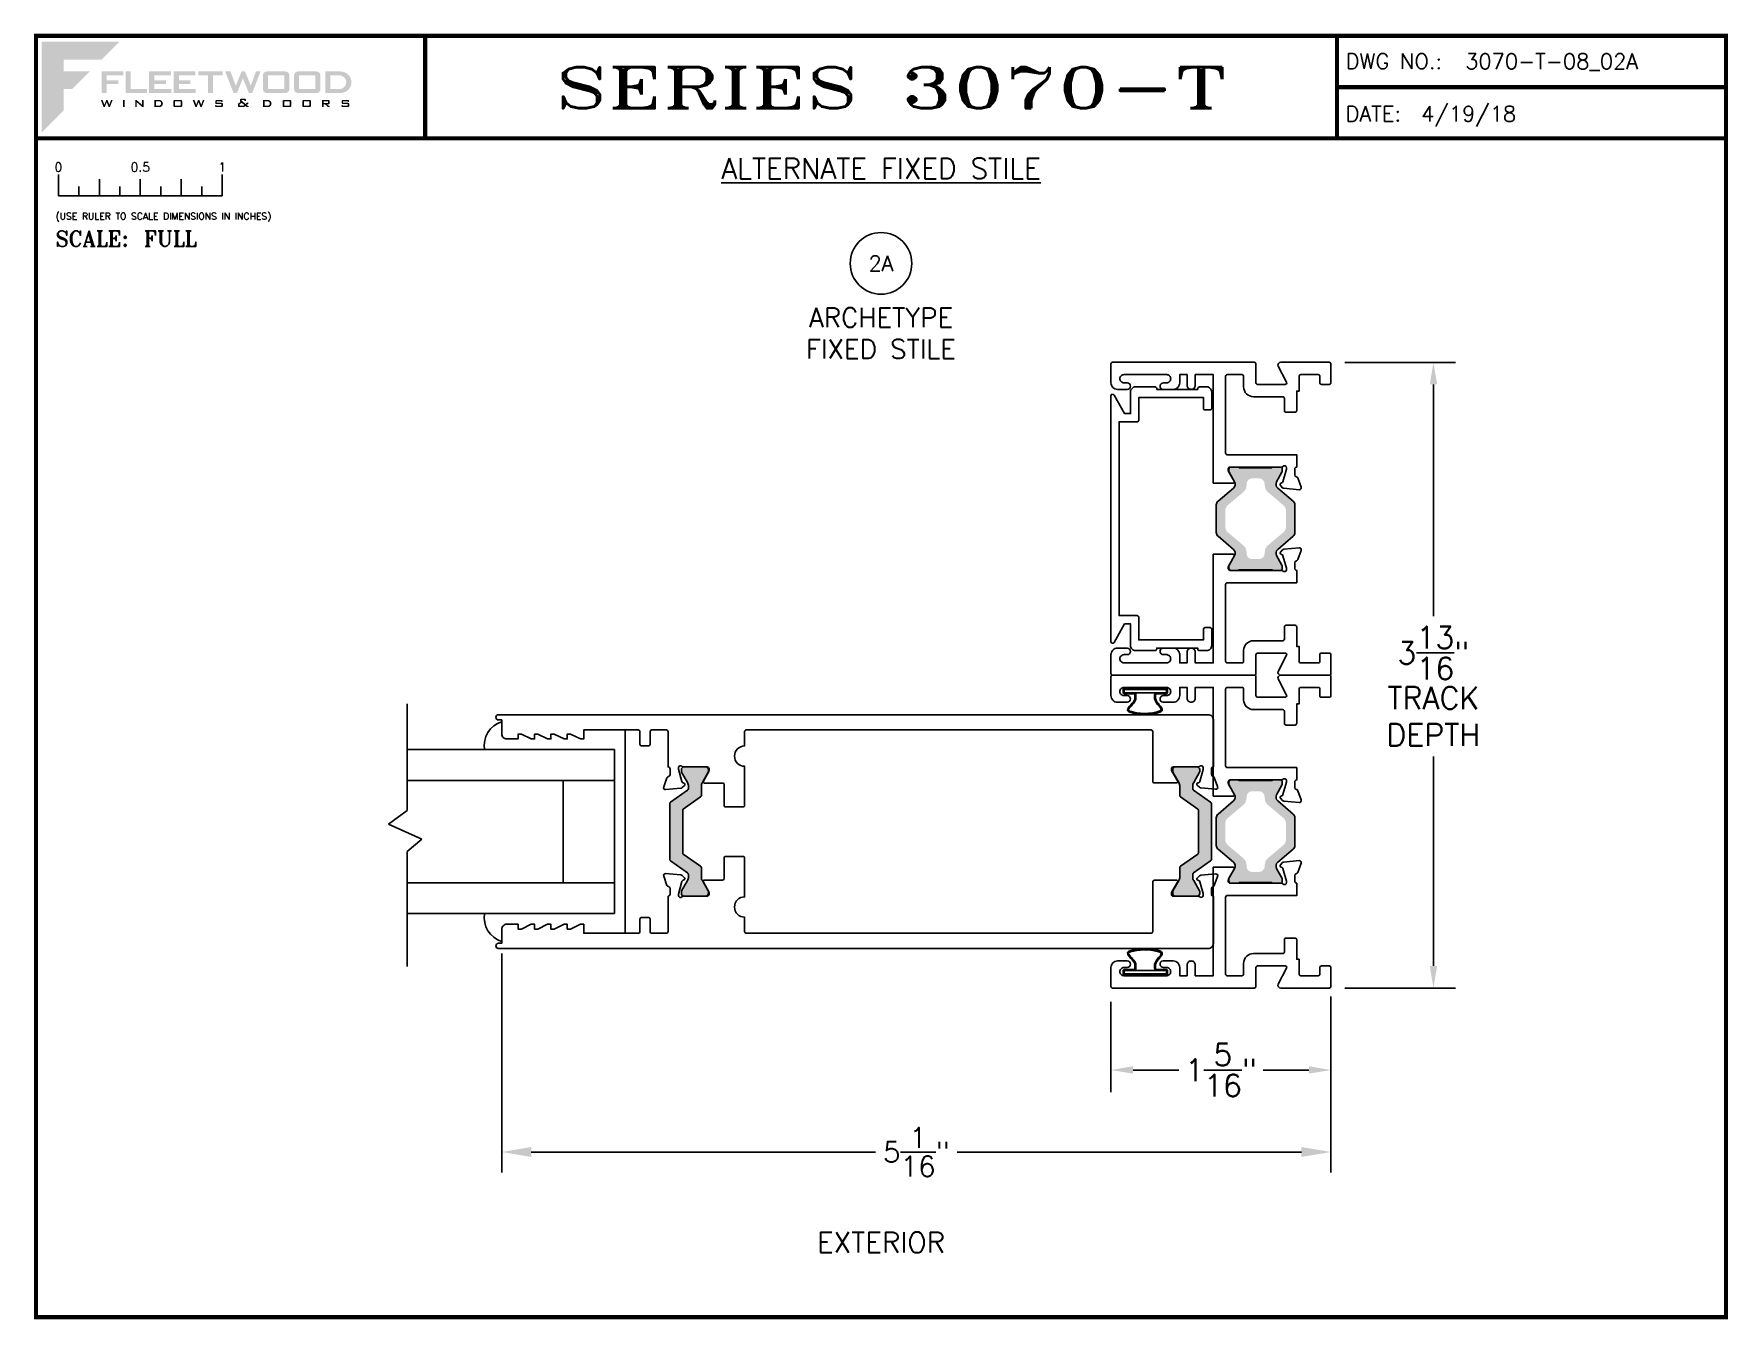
# Paper-space layout 'DETAIL 2A' of a CAD drawing. Extents: x 0.1 to 10.5, y 0.1 to 7.9.
# The model-space entities are those that its viewports show. They can reach past a viewport. Long polylines and large blocks are cut down to what shows.
import ezdxf
from ezdxf.enums import TextEntityAlignment as Align

# ---------------------------------------------------------------- set-up
doc = ezdxf.new("R2010")
doc.units = 0
doc.header["$LTSCALE"] = 0.25
doc.header["$MEASUREMENT"] = 0
doc.layers.get('0').update_dxf_attribs({"linetype": 'CONTINUOUS'})
doc.layers.get('DEFPOINTS').update_dxf_attribs({"color": 1, "linetype": 'CONTINUOUS'})
for name, color, linetype in [('DIM', 7, 'CONTINUOUS'), ('FRAME', 1, 'CONTINUOUS'), ('GLASS-VINYL', 7, 'CONTINUOUS'), ('I-STRUT', 7, 'CONTINUOUS'), ('MISC', 7, 'CONTINUOUS'), ('SEAL', 7, 'CONTINUOUS'), ('TITLE-BLOCK', 7, 'CONTINUOUS'), ('TRACK', 7, 'CONTINUOUS'), ('VENT', 5, 'CONTINUOUS')]:
    doc.layers.add(name, color=color, linetype=linetype)
doc.layers.add('VP', color=40, linetype='CONTINUOUS', plot=False)
doc.layers.get('VP').off()
doc.styles.add('ROMANS', font='romans')
doc.styles.add('ROMANT', font='romant')
doc.styles.add('SIMPLEX-094', font='simplex.shx', dxfattribs={"height": 0.094})
doc.styles.get("Standard").update_dxf_attribs({"font": 'simplex.shx'})
doc.dimstyles.new('FULL SCALE', dxfattribs={"dimscale": 0.75, "dimtxt": 0.18, "dimasz": 0.18, "dimexe": 0.18, "dimexo": 0.125, "dimgap": 0.09, "dimtad": 0, "dimtih": 1, "dimtoh": 1, "dimdec": 4, "dimzin": 0, "dimdsep": 46, "dimlunit": 4, "dimtxsty": 'Standard', "dimcen": 0.09, "dimadec": 0, "dimazin": 0, "dimtfac": 1, "dimtdec": 4, "dimtofl": 0, "dimtmove": 0, "dimatfit": 3, "dimfxl": 0, "dimtolj": 1, "dimtzin": 0, "dimarcsym": 0})
doc.dimstyles.get("Standard").update_dxf_attribs({"dimtxt": 0.18, "dimasz": 0.18, "dimexe": 0.18, "dimexo": 0.0625, "dimgap": 0.09, "dimtad": 0, "dimtih": 1, "dimtoh": 1, "dimdec": 4, "dimzin": 0, "dimdsep": 46, "dimtxsty": 'Standard', "dimcen": 0.09, "dimadec": 0, "dimazin": 0, "dimtfac": 1, "dimtdec": 4, "dimtofl": 0, "dimtmove": 0, "dimatfit": 3, "dimfxl": 0, "dimtolj": 1, "dimtzin": 0, "dimarcsym": 0})

# ---------------------------------------------------------------- blocks, each defined once
blk = doc.blocks.new('*D167')
at = {"color": 0, "lineweight": -2}
for p, q in [((2.999, 2.311), (2.999, 0.975)), ((8.059, 2.048), (8.059, 0.975)), ((3.179, 1.1), (5.28, 1.1)), ((7.879, 1.1), (5.779, 1.1))]:
    blk.add_line(p, q, dxfattribs=at)
at = {"color": 0}
for points in [[(3.179, 1.13), (3.179, 1.07), (2.999, 1.1)], [(7.879, 1.13), (7.879, 1.07), (8.059, 1.1)]]:
    blk.add_solid(points, dxfattribs=at)
at = {"layer": 'DEFPOINTS', "color": 0}
for p in [(2.999, 2.373), (8.059, 2.11), (2.999, 1.1)]:
    blk.add_point(p, dxfattribs=at)
at = {"color": 0, "insert": (5.529, 1.1), "char_height": 0.125, "attachment_point": 5}
blk.add_mtext('\\A1;5{\\H1.000000x;\\S1/16;}"', dxfattribs=at)
blk = doc.blocks.new('Fleetwood_Logo_6-10-15')
h = blk.add_hatch(color=154)
h.dxf.hatch_style = 1
h.paths.add_polyline_path([(0.2526, -0.0017), (0.0019, -0.0017), (0.0019, -0.2942), (0.0725, -0.2236), (0.0725, -0.1535), (0.1007, -0.1535), (0.1567, -0.0976), (0.0725, -0.0976), (0.0725, -0.0596), (0.1946, -0.0596)])
h = blk.add_hatch(color=251)
h.dxf.hatch_style = 1
h.paths.add_polyline_path([(0.2487, -0.1256), (0.2112, -0.1256), (0.2112, -0.1102), (0.2647, -0.1102), (0.2647, -0.0976), (0.1946, -0.0976), (0.1946, -0.1667), (0.2112, -0.1667), (0.2112, -0.1377), (0.2487, -0.1377)])
h = blk.add_hatch(color=251)
h.dxf.hatch_style = 1
h.paths.add_polyline_path([(0.2886, -0.0976), (0.272, -0.0976), (0.272, -0.1667), (0.3401, -0.1667), (0.3401, -0.1535), (0.2886, -0.1535)])
h = blk.add_hatch(color=251)
h.dxf.hatch_style = 1
h.paths.add_polyline_path([(0.4175, -0.0976), (0.3474, -0.0976), (0.3474, -0.1667), (0.4185, -0.1667), (0.4185, -0.1534), (0.364, -0.1534), (0.364, -0.1377), (0.4015, -0.1377), (0.4015, -0.1256), (0.364, -0.1256), (0.364, -0.1102), (0.4175, -0.1102)])
h = blk.add_hatch(color=251)
h.dxf.hatch_style = 1
h.paths.add_polyline_path([(0.4965, -0.0976), (0.4264, -0.0976), (0.4264, -0.1667), (0.4975, -0.1667), (0.4975, -0.1534), (0.443, -0.1534), (0.443, -0.1377), (0.4804, -0.1377), (0.4804, -0.1256), (0.443, -0.1256), (0.443, -0.1102), (0.4965, -0.1102)])
h = blk.add_hatch(color=251)
h.dxf.hatch_style = 1
h.paths.add_polyline_path([(0.5842, -0.0976), (0.5054, -0.0976), (0.5054, -0.1102), (0.5365, -0.1102), (0.5365, -0.1667), (0.5531, -0.1667), (0.5531, -0.1102), (0.5842, -0.1102)])
h = blk.add_hatch(color=251)
h.dxf.hatch_style = 1
h.paths.add_polyline_path([(0.6089, -0.0976), (0.5921, -0.0976), (0.6188, -0.1667), (0.63, -0.1667), (0.6489, -0.1192), (0.6679, -0.1667), (0.6789, -0.1667), (0.7056, -0.0976), (0.6908, -0.0976), (0.6742, -0.1433), (0.6558, -0.0976), (0.6446, -0.0976), (0.6261, -0.1433)])
h = blk.add_hatch(color=251)
h.dxf.hatch_style = 1
h.paths.add_polyline_path([(0.7853, -0.0976), (0.726, -0.0976, 0.414214), (0.7133, -0.1102), (0.7133, -0.154, 0.414214), (0.726, -0.1667), (0.7853, -0.1667, 0.414214), (0.798, -0.154), (0.798, -0.1102, 0.414214)])
h.paths.add_polyline_path([(0.7819, -0.1102), (0.7819, -0.154), (0.7294, -0.154), (0.7294, -0.1102)], flags=16)
h = blk.add_hatch(color=251)
h.dxf.hatch_style = 1
h.paths.add_polyline_path([(0.8856, -0.0976), (0.8262, -0.0976, 0.414214), (0.8136, -0.1102), (0.8136, -0.154, 0.414214), (0.8262, -0.1667), (0.8856, -0.1667, 0.414214), (0.8982, -0.154), (0.8982, -0.1102, 0.414214)])
h.paths.add_polyline_path([(0.8822, -0.1102), (0.8822, -0.154), (0.8296, -0.154), (0.8296, -0.1102)], flags=16)
h = blk.add_hatch(color=251)
h.dxf.hatch_style = 1
h.paths.add_polyline_path([(0.9632, -0.0976), (0.914, -0.0976), (0.914, -0.1667), (0.9632, -0.1667, 1)])
h.paths.add_polyline_path([(0.9301, -0.1102), (0.9593, -0.1102, -1), (0.9593, -0.154), (0.9301, -0.154)], flags=16)
h = blk.add_hatch(color=7)
h.dxf.hatch_style = 1
h.paths.add_polyline_path([(0.2301, -0.1891), (0.2251, -0.1891), (0.2196, -0.2043), (0.2134, -0.1891), (0.2097, -0.1891), (0.2035, -0.2043), (0.1978, -0.1891), (0.1922, -0.1891), (0.2011, -0.2121), (0.2048, -0.2121), (0.2112, -0.1963), (0.2175, -0.2121), (0.2212, -0.2121)])
h = blk.add_hatch(color=7)
h.dxf.hatch_style = 1
h.paths.add_polyline_path([(0.2691, -0.1891), (0.2637, -0.1891), (0.2637, -0.2118), (0.2637, -0.2121), (0.2691, -0.2121)])
h = blk.add_hatch(color=7)
h.dxf.hatch_style = 1
h.paths.add_polyline_path([(0.3077, -0.1964), (0.3259, -0.2121), (0.3298, -0.2121), (0.3298, -0.1891), (0.325, -0.1891), (0.325, -0.2047), (0.3067, -0.1891), (0.3029, -0.1891), (0.3029, -0.2121), (0.3077, -0.2121)])
h = blk.add_hatch(color=7)
h.dxf.hatch_style = 1
h.paths.add_polyline_path([(0.3801, -0.1891), (0.3637, -0.1891), (0.3637, -0.2121), (0.3801, -0.2121, 1)])
h.paths.add_polyline_path([(0.3691, -0.2079), (0.3691, -0.1933), (0.3788, -0.1933, -1), (0.3788, -0.2079)], flags=16)
h = blk.add_hatch(color=7)
h.dxf.hatch_style = 1
h.paths.add_polyline_path([(0.4537, -0.2079), (0.4537, -0.1933, 0.414214), (0.4495, -0.1891), (0.4297, -0.1891, 0.414214), (0.4255, -0.1933), (0.4255, -0.2079, 0.414214), (0.4297, -0.2121), (0.4495, -0.2121, 0.414214)])
h.paths.add_polyline_path([(0.4308, -0.2079), (0.4308, -0.1933), (0.4484, -0.1933), (0.4484, -0.2079)], flags=16)
h = blk.add_hatch(color=7)
h.dxf.hatch_style = 1
h.paths.add_polyline_path([(0.5253, -0.1891), (0.5203, -0.1891), (0.5148, -0.2043), (0.5087, -0.1891), (0.5049, -0.1891), (0.4988, -0.2043), (0.493, -0.1891), (0.4874, -0.1891), (0.4963, -0.2121), (0.5001, -0.2121), (0.5064, -0.1963), (0.5127, -0.2121), (0.5164, -0.2121)])
h = blk.add_hatch(color=7)
h.dxf.hatch_style = 1
h.paths.add_polyline_path([(0.5801, -0.1891), (0.5643, -0.1891, 0.414214), (0.56, -0.1933), (0.56, -0.1981, 0.414214), (0.5643, -0.2024), (0.58, -0.2024), (0.58, -0.2078), (0.5637, -0.2078), (0.5637, -0.2052), (0.5591, -0.2062), (0.5591, -0.2078, 0.414214), (0.5634, -0.2121), (0.5805, -0.2121, 0.414214), (0.5848, -0.2078), (0.5848, -0.2024, 0.414214), (0.5805, -0.1982), (0.5648, -0.1982), (0.5648, -0.193), (0.5798, -0.193), (0.5798, -0.1958), (0.5843, -0.1948), (0.5843, -0.1933, 0.414214)])
h = blk.add_hatch(color=7)
h.dxf.hatch_style = 1
h.paths.add_polyline_path([(0.645, -0.1913, -0.222262), (0.6447, -0.1906), (0.6447, -0.1892), (0.6535, -0.1892), (0.6535, -0.193), (0.6587, -0.1918), (0.6587, -0.189, 0.414214), (0.6544, -0.1847), (0.6437, -0.1847, 0.414214), (0.6394, -0.189), (0.6394, -0.1922, 0.222262), (0.6407, -0.1948), (0.6415, -0.1955), (0.6345, -0.1998, 0.260684), (0.6329, -0.2027), (0.6329, -0.2078, 0.414214), (0.6372, -0.2121), (0.6514, -0.2121, 0.17577), (0.6536, -0.2113), (0.657, -0.2085), (0.6614, -0.2121), (0.6699, -0.2121), (0.6613, -0.2049), (0.6676, -0.1997), (0.6637, -0.1964), (0.6574, -0.2017)])
h.paths.add_polyline_path([(0.6532, -0.2052), (0.6509, -0.2072, -0.17577), (0.6502, -0.2074), (0.6382, -0.2074), (0.6382, -0.2033, -0.260684), (0.6387, -0.2025), (0.6451, -0.1985)], flags=16)
h = blk.add_hatch(color=7)
h.dxf.hatch_style = 1
h.paths.add_polyline_path([(0.7294, -0.1891), (0.713, -0.1891), (0.713, -0.2121), (0.7294, -0.2121, 1)])
h.paths.add_polyline_path([(0.7184, -0.2079), (0.7184, -0.1933), (0.7281, -0.1933, -1), (0.7281, -0.2079)], flags=16)
h = blk.add_hatch(color=7)
h.dxf.hatch_style = 1
h.paths.add_polyline_path([(0.8045, -0.2079), (0.8045, -0.1933, 0.414214), (0.8003, -0.1891), (0.7805, -0.1891, 0.414214), (0.7763, -0.1933), (0.7763, -0.2079, 0.414214), (0.7805, -0.2121), (0.8003, -0.2121, 0.414214)])
h.paths.add_polyline_path([(0.7816, -0.2079), (0.7816, -0.1933), (0.7992, -0.1933), (0.7992, -0.2079)], flags=16)
h = blk.add_hatch(color=7)
h.dxf.hatch_style = 1
h.paths.add_polyline_path([(0.8678, -0.2079), (0.8678, -0.1933, 0.414214), (0.8636, -0.1891), (0.8438, -0.1891, 0.414214), (0.8396, -0.1933), (0.8396, -0.2079, 0.414214), (0.8438, -0.2121), (0.8636, -0.2121, 0.414214)])
h.paths.add_polyline_path([(0.8449, -0.2079), (0.8449, -0.1933), (0.8624, -0.1933), (0.8624, -0.2079)], flags=16)
h = blk.add_hatch(color=7)
h.dxf.hatch_style = 1
h.paths.add_polyline_path([(0.9277, -0.1993), (0.9277, -0.1933, 0.414214), (0.9235, -0.1891), (0.9028, -0.1891), (0.9028, -0.2121), (0.9082, -0.2121), (0.9082, -0.2035), (0.9131, -0.2035), (0.9224, -0.2121), (0.9303, -0.2121), (0.9197, -0.2035), (0.9235, -0.2035, 0.414214)])
h.paths.add_polyline_path([(0.9082, -0.1993), (0.9082, -0.1933), (0.9214, -0.1933, -0.414214), (0.9224, -0.1943), (0.9224, -0.1983, -0.414214), (0.9214, -0.1993)], flags=16)
h = blk.add_hatch(color=7)
h.dxf.hatch_style = 1
h.paths.add_polyline_path([(0.9867, -0.1982), (0.971, -0.1982), (0.971, -0.193), (0.9859, -0.193), (0.9859, -0.1958), (0.9905, -0.1948), (0.9905, -0.1933, 0.414214), (0.9863, -0.1891), (0.9705, -0.1891, 0.414214), (0.9662, -0.1933), (0.9662, -0.1981, 0.414214), (0.9705, -0.2024), (0.9862, -0.2024), (0.9862, -0.2078), (0.9699, -0.2078), (0.9699, -0.2052), (0.9653, -0.2062), (0.9653, -0.2078, 0.414214), (0.9696, -0.2121), (0.9867, -0.2121, 0.414214), (0.991, -0.2078), (0.991, -0.2024, 0.414214)])
blk = doc.blocks.new('A-SIZE_L')
for p, q in [((8.095, 7.907), (8.095, 7.282)), ((8.095, 7.594), (10.47, 7.594)), ((0.157, 7.282), (10.47, 7.282))]:
    blk.add_line(p, q)
at = {"const_width": 0.025}
for points in [[(0.157, 7.907), (10.47, 7.907), (10.47, 0.093), (0.157, 0.093), (0.157, 7.907)], [(2.532, 7.907), (2.532, 7.282)], [(8.095, 7.907), (8.095, 7.282)], [(8.095, 7.594), (10.47, 7.594)], [(0.157, 7.282), (10.47, 7.282)]]:
    blk.add_lwpolyline(points, dxfattribs=at)
at = {"xscale": 1.898091133004928, "yscale": 1.898091133004928, "zscale": 1.898091133004928}
blk.add_blockref('Fleetwood_Logo_6-10-15', (0.188, 7.875), dxfattribs=at)
for s, style, p in [('DWG NO.:', 'SIMPLEX-094', (8.149, 7.705)), ('DATE:', 'SIMPLEX-094', (8.148, 7.385)), ('SCALE:', 'ROMANT', (0.276, 6.623))]:
    blk.add_text(s, height=0.094, dxfattribs=dict(style=style)).set_placement(p)
for tag, p, style in [('DWG_NO', (8.878, 7.705), 'SIMPLEX-094'), ('DATE', (8.609, 7.385), 'SIMPLEX-094'), ('SCALE', (0.814, 6.623), 'ROMANT')]:
    blk.add_attdef(tag, p, '', height=0.094, dxfattribs=dict(style=style))
for tag, height, style, width, p, p2 in [('DWG_NO', 0.094, 'SIMPLEX-094', 2.60233, (8.876, 7.704), (10.367, 7.704)), ('PRODUCT', 0.25, 'ROMANT', 2.260212, (3.282, 7.465), (7.345, 7.465))]:
    blk.add_attdef(tag, text='', height=height, dxfattribs=dict(style=style, width=width)).set_placement(p, p2, align=Align.FIT)
blk = doc.blocks.new('sectball')
blk.add_circle((0, 0), 0.125)
blk.add_attdef('NO', text='', height=0.062).set_placement((0, 0), align=Align.MIDDLE_CENTER)
for tag, p in [('LINE1', (0, -0.2588)), ('LINE2', (0, -0.3864)), ('LINE3', (0, -0.5214))]:
    blk.add_attdef(tag, text='', height=0.078).set_placement(p, align=Align.CENTER)
blk = doc.blocks.new('Full')
for p, q in [((0.137, -0.219), (0.137, -0.35)), ((0.262, -0.294), (0.262, -0.35)), ((0.387, -0.249), (0.387, -0.35)), ((0.512, -0.294), (0.512, -0.35)), ((0.637, -0.249), (0.637, -0.35)), ((0.762, -0.294), (0.762, -0.35)), ((0.887, -0.249), (0.887, -0.35)), ((1.012, -0.294), (1.012, -0.35)), ((1.137, -0.219), (1.137, -0.35)), ((0.137, -0.35), (1.137, -0.35))]:
    blk.add_line(p, q)
for s, p in [('0', (0.137, -0.219)), ('0.5', (0.637, -0.219)), ('1', (1.137, -0.219))]:
    blk.add_text(s, height=0.055).set_placement(p, align=Align.BOTTOM_CENTER)
at = {"style": 'ROMANS'}
blk.add_text('(USE RULER TO SCALE DIMENSIONS IN INCHES)', height=0.04115, dxfattribs=at).set_placement((0.12, -0.495))
blk = doc.blocks.new('*D166')
at = {"layer": 'DEFPOINTS', "color": 0}
for p in [(8.049, 5.916), (8.049, 2.1), (8.684, 2.1)]:
    blk.add_point(p, dxfattribs=at)
at = {"layer": 'TRACK', "color": 0, "lineweight": -2}
for p, q in [((8.143, 5.916), (8.819, 5.916)), ((8.684, 5.781), (8.684, 4.368)), ((8.684, 2.235), (8.684, 3.513)), ((8.143, 2.1), (8.819, 2.1))]:
    blk.add_line(p, q, dxfattribs=at)
at = {"layer": 'TRACK', "color": 0}
for points in [[(8.662, 5.781), (8.707, 5.781), (8.684, 5.916)], [(8.662, 2.235), (8.707, 2.235), (8.684, 2.1)]]:
    blk.add_solid(points, dxfattribs=at)
at = {"layer": 'TRACK', "color": 0, "insert": (8.684, 3.941), "char_height": 0.135, "attachment_point": 5}
blk.add_mtext('\\A1;3{\\H1.000000x;\\S13/16;}"\\PTRACK\\PDEPTH', dxfattribs=at)
blk = doc.blocks.new('*D165')
at = {"layer": 'DEFPOINTS', "color": 0}
for p in [(6.716, 2.11), (8.059, 2.11), (6.716, 1.6)]:
    blk.add_point(p, dxfattribs=at)
at = {"layer": 'TRACK', "color": 0, "lineweight": -2}
for p, q in [((6.716, 2.016), (6.716, 1.465)), ((8.059, 2.016), (8.059, 1.465)), ((6.851, 1.6), (7.13, 1.6)), ((7.924, 1.6), (7.645, 1.6))]:
    blk.add_line(p, q, dxfattribs=at)
at = {"layer": 'TRACK', "color": 0}
for points in [[(6.851, 1.623), (6.851, 1.578), (6.716, 1.6)], [(7.924, 1.623), (7.924, 1.578), (8.059, 1.6)]]:
    blk.add_solid(points, dxfattribs=at)
at = {"layer": 'TRACK', "color": 0, "insert": (7.388, 1.6), "char_height": 0.135, "attachment_point": 5}
blk.add_mtext('\\A1;1{\\H1.000000x;\\S5/16;}"', dxfattribs=at)
blk = doc.blocks.new('3710 Jamb Filler')
blk.add_lwpolyline([(-0.12, 0.774, 0.414214), (-0.15, 0.804), (-0.27, 0.804, 0.414214), (-0.28, 0.794), (-0.28, 0.789), (-0.53, 0.789), (-0.53, 0.794, 0.414214), (-0.54, 0.804), (-0.585, 0.804, 0.414214), (-0.615, 0.774), (-0.615, 0.674, 0.414214), (-0.605, 0.664), (-0.575, 0.664, 0.414214), (-0.565, 0.674), (-0.565, 0.739), (-0.17, 0.739), (-0.17, 0.601, 0.414214), (-0.16, 0.591), (-0.05, 0.591), (-0.05, -0.591), (-0.16, -0.591, 0.414214), (-0.17, -0.601), (-0.17, -0.739), (-0.565, -0.739), (-0.565, -0.674, 0.414214), (-0.575, -0.664), (-0.605, -0.664, 0.414214), (-0.615, -0.674), (-0.615, -0.774, 0.414214), (-0.585, -0.804), (-0.54, -0.804, 0.414214), (-0.53, -0.794), (-0.53, -0.789), (-0.28, -0.789), (-0.28, -0.794, 0.414214), (-0.27, -0.804), (-0.15, -0.804, 0.414214), (-0.12, -0.774), (-0.12, -0.641), (-0.084, -0.641), (-0.019, -0.754, 0.767327), (0, -0.749), (0, 0.749, 0.767327), (-0.019, 0.754), (-0.084, 0.641), (-0.12, 0.641)], format="xyb", close=True)
blk = doc.blocks.new('3711-JAMB')
h = blk.add_hatch(color=7)
h.dxf.hatch_style = 1
edge = h.paths.add_edge_path(flags=16)
edge.add_arc((-0.976, -0.753), 0.0472, -50.0002, 0, ccw=False)
edge.add_line((-0.945, -0.789), (-1.041, -0.87))
edge.add_arc((-1.011, -0.906), 0.0472, 129.9998, 180)
edge.add_line((-1.058, -0.906), (-1.058, -1.002))
edge.add_arc((-1.011, -1.002), 0.0472, 180, 230.0002)
edge.add_line((-1.041, -1.038), (-0.945, -1.119))
edge.add_arc((-0.976, -1.155), 0.0472, 0, 50.0002, ccw=False)
edge.add_line((-0.928, -1.155), (-0.928, -1.165))
edge.add_arc((-0.893, -1.165), 0.0355, 180.7985, 270)
edge.add_line((-0.893, -1.2), (-0.853, -1.2))
edge.add_arc((-0.853, -1.165), 0.0355, 270, 359.2015)
edge.add_line((-0.818, -1.165), (-0.818, -1.155))
edge.add_arc((-0.77, -1.155), 0.0472, 129.9998, 180, ccw=False)
edge.add_line((-0.801, -1.119), (-0.705, -1.038))
edge.add_arc((-0.735, -1.002), 0.0472, 309.9998, 360)
edge.add_line((-0.688, -1.002), (-0.688, -0.906))
edge.add_arc((-0.735, -0.906), 0.0472, 360, 410.0002)
edge.add_line((-0.705, -0.87), (-0.801, -0.789))
edge.add_arc((-0.77, -0.753), 0.0472, 180, 230.0002, ccw=False)
edge.add_line((-0.818, -0.753), (-0.818, -0.743))
edge.add_arc((-0.853, -0.743), 0.0355, 0.7985, 90)
edge.add_line((-0.853, -0.708), (-0.893, -0.708))
edge.add_arc((-0.893, -0.743), 0.0355, 90, 179.2015)
edge.add_line((-0.928, -0.743), (-0.928, -0.753))
edge = h.paths.add_edge_path()
edge.add_arc((-0.719, -0.744), 0.0302, 149.9999, 229.9998)
edge.add_line((-0.738, -0.767), (-0.644, -0.847))
edge.add_arc((-0.663, -0.87), 0.0302, 0, 49.9998, ccw=False)
edge.add_line((-0.633, -0.87), (-0.633, -1.038))
edge.add_arc((-0.663, -1.038), 0.0302, 310.0002, 360, ccw=False)
edge.add_line((-0.644, -1.061), (-0.738, -1.141))
edge.add_arc((-0.719, -1.164), 0.0302, 130.0002, 210.0001)
edge.add_line((-0.745, -1.179), (-0.712, -1.237))
edge.add_arc((-0.722, -1.243), 0.0119, 0, 30.0001, ccw=False)
edge.add_line((-0.71, -1.243), (-0.71, -1.257))
edge.add_arc((-0.722, -1.257), 0.0119, -89.931, 0.069, ccw=False)
edge.add_line((-0.722, -1.269), (-0.765, -1.269))
edge.add_arc((-0.765, -1.259), 0.00991, 216.8699, 270, ccw=False)
edge.add_line((-0.773, -1.265), (-0.973, -1.265))
edge.add_arc((-0.981, -1.259), 0.00991, 270, 323.1301, ccw=False)
edge.add_line((-0.981, -1.269), (-1.024, -1.269))
edge.add_arc((-1.024, -1.257), 0.0119, 180, 270, ccw=False)
edge.add_line((-1.036, -1.257), (-1.036, -1.243))
edge.add_arc((-1.024, -1.243), 0.0119, 149.9999, 180, ccw=False)
edge.add_line((-1.034, -1.237), (-1.001, -1.179))
edge.add_arc((-1.027, -1.164), 0.0302, 329.9999, 409.9998)
edge.add_line((-1.008, -1.141), (-1.102, -1.061))
edge.add_arc((-1.083, -1.038), 0.0302, 180, 229.9998, ccw=False)
edge.add_line((-1.113, -1.038), (-1.113, -0.87))
edge.add_arc((-1.083, -0.87), 0.0302, 130.0002, 180, ccw=False)
edge.add_line((-1.102, -0.847), (-1.008, -0.767))
edge.add_arc((-1.027, -0.744), 0.0302, 310.0002, 390.0001)
edge.add_line((-1.001, -0.729), (-1.034, -0.671))
edge.add_arc((-1.024, -0.665), 0.0119, 180, 210.0001, ccw=False)
edge.add_line((-1.036, -0.665), (-1.036, -0.651))
edge.add_arc((-1.024, -0.651), 0.0119, 90, 180, ccw=False)
edge.add_line((-1.024, -0.639), (-0.981, -0.639))
edge.add_arc((-0.981, -0.649), 0.00991, 36.8699, 90, ccw=False)
edge.add_line((-0.973, -0.643), (-0.773, -0.643))
edge.add_arc((-0.765, -0.649), 0.00991, 90, 143.1301, ccw=False)
edge.add_line((-0.765, -0.639), (-0.722, -0.639))
edge.add_arc((-0.722, -0.651), 0.0119, -0.069, 89.931, ccw=False)
edge.add_line((-0.71, -0.651), (-0.71, -0.665))
edge.add_arc((-0.722, -0.665), 0.0119, -30.0001, 0, ccw=False)
edge.add_line((-0.712, -0.671), (-0.745, -0.729))
for points in [[(-1.037, -0.21), (-1.039, -0.21, 0.414214), (-1.049, -0.22), (-1.049, -0.294, -0.414214), (-1.059, -0.304), (-1.114, -0.304, -0.414214), (-1.124, -0.294), (-1.124, -0.175), (-1.138, -0.175), (-1.138, -0.085, 0.414214), (-1.148, -0.075), (-1.255, -0.075, 0.414214), (-1.265, -0.085), (-1.265, -0.125, -0.414214), (-1.275, -0.135), (-1.323, -0.135, -0.414214), (-1.333, -0.125), (-1.333, -0.01, -0.414214), (-1.323, 0), (-1.026, 0, -0.546624), (-1.011, -0.023), (-1.062, -0.121, 0.546624), (-1.053, -0.135), (-0.885, -0.135, 0.414214), (-0.875, -0.125), (-0.875, -0.01, -0.414214), (-0.865, 0), (0, 0, -0.414214), (0.01, -0.01), (0.01, -0.125, -0.414214), (-0.03, -0.165), (-0.09, -0.165, -0.414214), (-0.11, -0.145, -0.414214), (-0.09, -0.125), (-0.07, -0.125, 0.414214), (-0.045, -0.1), (-0.045, -0.1, 0.414214), (-0.07, -0.075), (-0.331, -0.075, 0.414214), (-0.355, -0.1), (-0.355, -0.1, 0.414214), (-0.331, -0.125), (-0.31, -0.125, -0.414214), (-0.29, -0.145), (-0.29, -0.145, -0.414214), (-0.309, -0.165), (-0.37, -0.165, -0.414214), (-0.41, -0.125), (-0.41, -0.075), (-0.455, -0.075), (-0.455, -0.14, -0.414214), (-0.48, -0.165), (-0.48, -0.165, -0.414214), (-0.505, -0.141), (-0.505, -0.075), (-0.615, -0.075), (-0.615, -0.737), (-0.736, -0.737, -0.585524), (-0.742, -0.725), (-0.708, -0.665, 0.137872), (-0.706, -0.659), (-0.706, -0.651, 0.414214), (-0.718, -0.639), (-1.032, -0.639, -0.213422), (-1.04, -0.635, 0.6885), (-1.061, -0.643), (-1.061, -0.649, 0.065543), (-1.061, -0.652), (-1.04, -0.728, 0.267949), (-1.032, -0.736), (-1.028, -0.737, -0.57735), (-1.024, -0.751), (-1.038, -0.765, -0.176327), (-1.046, -0.768), (-1.139, -0.777, -0.548619), (-1.151, -0.761), (-1.131, -0.705, -0.263725), (-1.122, -0.698, 0.359508), (-1.112, -0.686), (-1.112, -0.651, 0.414214), (-1.124, -0.639), (-1.124, -0.564), (-0.7, -0.564, 0.414214), (-0.69, -0.554), (-0.69, -0.085, 0.414214), (-0.7, -0.075), (-0.79, -0.075, 0.414214), (-0.8, -0.085), (-0.8, -0.15, -0.414214), (-0.86, -0.21), (-1.039, -0.21)], [(-1.037, -1.698), (-1.039, -1.698, -0.414214), (-1.049, -1.688), (-1.049, -1.614, 0.414214), (-1.059, -1.604), (-1.114, -1.604, 0.414214), (-1.124, -1.614), (-1.124, -1.733), (-1.138, -1.733), (-1.138, -1.823, -0.414214), (-1.148, -1.833), (-1.255, -1.833, -0.414214), (-1.265, -1.823), (-1.265, -1.783, 0.414214), (-1.275, -1.773), (-1.323, -1.773, 0.414214), (-1.333, -1.783), (-1.333, -1.898, 0.414214), (-1.323, -1.908), (-1.026, -1.908, 0.546624), (-1.011, -1.885), (-1.062, -1.787, -0.546624), (-1.053, -1.773), (-0.885, -1.773, -0.414214), (-0.875, -1.783), (-0.875, -1.898, 0.414214), (-0.865, -1.908), (0, -1.908, 0.414214), (0.01, -1.898), (0.01, -1.783, 0.414214), (-0.03, -1.743), (-0.09, -1.743, 0.414214), (-0.11, -1.763, 0.414214), (-0.09, -1.783), (-0.07, -1.783, -0.414214), (-0.045, -1.808), (-0.045, -1.808, -0.414214), (-0.07, -1.833), (-0.331, -1.833, -0.414214), (-0.355, -1.808), (-0.355, -1.808, -0.414214), (-0.331, -1.783), (-0.31, -1.783, 0.414214), (-0.29, -1.763), (-0.29, -1.763, 0.414214), (-0.309, -1.743), (-0.37, -1.743, 0.414214), (-0.41, -1.783), (-0.41, -1.833), (-0.455, -1.833), (-0.455, -1.768, 0.414214), (-0.48, -1.743), (-0.48, -1.743, 0.414214), (-0.505, -1.767), (-0.505, -1.833), (-0.615, -1.833), (-0.615, -1.171), (-0.736, -1.171, 0.585524), (-0.742, -1.183), (-0.708, -1.243, -0.137872), (-0.706, -1.249), (-0.706, -1.257, -0.414214), (-0.718, -1.269), (-1.032, -1.269, 0.213422), (-1.04, -1.273, -0.6885), (-1.061, -1.265), (-1.061, -1.259, -0.065543), (-1.061, -1.256), (-1.04, -1.18, -0.267949), (-1.032, -1.172), (-1.028, -1.171, 0.57735), (-1.024, -1.157), (-1.038, -1.143, 0.176327), (-1.046, -1.14), (-1.139, -1.131, 0.548619), (-1.151, -1.147), (-1.131, -1.203, 0.263725), (-1.122, -1.21, -0.359508), (-1.112, -1.222), (-1.112, -1.257, -0.414214), (-1.124, -1.269), (-1.124, -1.344), (-0.7, -1.344, -0.414214), (-0.69, -1.354), (-0.69, -1.823, -0.414214), (-0.7, -1.833), (-0.79, -1.833, -0.414214), (-0.8, -1.823), (-0.8, -1.758, 0.414214), (-0.86, -1.698), (-1.039, -1.698)]]:
    blk.add_lwpolyline(points, format="xyb")
at = {"color": 7}
blk.add_lwpolyline([(-0.745, -0.729, 0.36397), (-0.738, -0.767), (-0.644, -0.847, -0.221694), (-0.633, -0.87), (-0.633, -1.038, -0.221694), (-0.644, -1.061), (-0.738, -1.141, 0.36397), (-0.745, -1.179), (-0.712, -1.237, -0.131653), (-0.71, -1.243), (-0.71, -1.257, -0.414214), (-0.722, -1.269), (-0.765, -1.269, -0.236068), (-0.773, -1.265), (-0.973, -1.265, -0.236068), (-0.981, -1.269), (-1.024, -1.269, -0.414214), (-1.036, -1.257), (-1.036, -1.243, -0.131653), (-1.034, -1.237), (-1.001, -1.179, 0.36397), (-1.008, -1.141), (-1.102, -1.061, -0.221694), (-1.113, -1.038), (-1.113, -0.87, -0.221694), (-1.102, -0.847), (-1.008, -0.767, 0.36397), (-1.001, -0.729), (-1.034, -0.671, -0.131653), (-1.036, -0.665), (-1.036, -0.651, -0.414214), (-1.024, -0.639), (-0.981, -0.639, -0.236068), (-0.973, -0.643), (-0.773, -0.643, -0.236068), (-0.765, -0.639), (-0.722, -0.639, -0.414214), (-0.71, -0.651), (-0.71, -0.665, -0.131653), (-0.712, -0.671)], format="xyb", close=True, dxfattribs=at)
blk = doc.blocks.new('*U195')
for points in [[(-0.135, 0.031), (-0.135, 0.013, 0.414214), (-0.128, 0.006), (0.035, 0.006)], [(-0.129, 0.028), (-0.129, 0.016, 0.414214), (-0.126, 0.012), (0.126, 0.012, 0.414214), (0.129, 0.016), (0.129, 0.028)], [(-0.07, 0.038, 0.414214), (-0.063, 0.045), (-0.063, 0.068)], [(-0.035, 0.006), (-0.035, 0), (0.035, 0), (0.041, 0.006), (0.128, 0.006, 0.414214), (0.135, 0.013), (0.135, 0.031)]]:
    blk.add_lwpolyline(points, format="xyb")
blk.add_lwpolyline([(0.041, 0.012), (0.035, 0.006), (0.035, 0.012)])
for points, knots in [([(-0.063, 0.068), (-0.067, 0.094), (-0.147, 0.149), (0, 0.171), (0.157, 0.149), (0.067, 0.094), (0.063, 0.068)], [0, 0, 0, 0, 0.0788466, 0.167942, 0.2570375, 0.335884, 0.335884, 0.335884, 0.335884]), ([(-0.057, 0.069), (-0.061, 0.094), (-0.088, 0.115), (-0.1, 0.138), (-0.099, 0.14), (0, 0.169), (0.095, 0.146), (0.102, 0.14), (0.104, 0.135), (0.1, 0.128), (0.083, 0.109), (0.072, 0.098), (0.061, 0.081), (0.058, 0.075), (0.057, 0.069)], [2.5712303, 2.5712303, 2.5712303, 2.5712303, 2.6347872, 2.6347872, 2.6774866, 2.6774866, 2.7903183, 2.8239397, 2.8239397, 2.8575611, 2.8575611, 2.8911826, 2.8911826, 2.9071143, 2.9071143, 2.9071143, 2.9071143])]:
    blk.add_open_spline(points, degree=3, knots=knots)
for points, weights, degree, knots in [([(-0.135, 0.031), (-0.135, 0.038), (-0.128, 0.038), (-0.099, 0.038), (-0.07, 0.038)], [1, 0.707106873747, 1, 1, 1], 2, [0, 0, 0, 1.570796, 1.570796, 2.570796, 2.570796, 2.570796]), ([(-0.129, 0.028), (-0.129, 0.03), (-0.128, 0.031), (-0.127, 0.032), (-0.126, 0.032), (-0.028, 0.032), (0.07, 0.032), (0.098, 0.032), (0.126, 0.032), (0.129, 0.032), (0.129, 0.028)], [1, 0.923879507465, 1, 0.923879507465, 1, 1, 1, 1, 1, 0.707106873747, 1], 2, [0, 0, 0, 0.785398, 0.785398, 1.570797, 1.570797, 2.570797, 2.570797, 3.570797, 3.570797, 5.141593, 5.141593, 5.141593]), ([(0.07, 0.038), (0.089, 0.038), (0.109, 0.038), (0.128, 0.038), (0.13, 0.038), (0.132, 0.037), (0.133, 0.036)], [1, 1, 1, 1, 0.949253004976, 0.949253004976, 1], 3, [2.90668, 2.90668, 2.90668, 2.90668, 3.90668, 3.90668, 3.90668, 4.692079, 4.692079, 4.692079, 4.692079])]:
    blk.add_rational_spline(points, weights, degree=degree, knots=knots)
for points, weights in [([(-0.07, 0.032), (-0.062, 0.032), (-0.057, 0.037), (-0.057, 0.045)], [1, 0.804737854124, 0.804737854124, 1]), ([(0.057, 0.045), (0.057, 0.042), (0.058, 0.038), (0.061, 0.036)], [1, 0.94925295377, 0.94925295377, 1]), ([(0.061, 0.036), (0.063, 0.033), (0.067, 0.032), (0.07, 0.032)], [1, 0.94925295377, 0.94925295377, 1]), ([(0.063, 0.045), (0.063, 0.041), (0.066, 0.038), (0.07, 0.038)], [1, 0.804737854124, 0.804737854124, 1]), ([(0.133, 0.036), (0.134, 0.035), (0.135, 0.033), (0.135, 0.031)], [1, 0.949253004976, 0.949253004976, 1])]:
    blk.add_rational_spline(points, weights, degree=3)
for points in [[(-0.057, 0.068), (-0.057, 0.069), (-0.057, 0.069), (-0.057, 0.069)], [(-0.057, 0.045), (-0.057, 0.053), (-0.057, 0.061), (-0.057, 0.068)], [(0.057, 0.069), (0.057, 0.069), (0.057, 0.069), (0.057, 0.068)], [(0.057, 0.068), (0.057, 0.061), (0.057, 0.053), (0.057, 0.045)], [(0.063, 0.068), (0.063, 0.06), (0.063, 0.053), (0.063, 0.045)]]:
    blk.add_open_spline(points, degree=3)
blk = doc.blocks.new('3776-Archetype_Lock_Stile')
at = {"layer": 'I-STRUT'}
h = blk.add_hatch(color=256, dxfattribs=at)
h.dxf.hatch_style = 1
h.paths.add_polyline_path([(0.079, 0.131, -0.244698), (0.082, 0.137), (0.188, 0.211, 0.244698), (0.193, 0.221), (0.193, 0.276, -0.131652), (0.199, 0.299), (0.235, 0.362, 0.131652), (0.236, 0.366), (0.236, 0.378, 0.414214), (0.22, 0.394), (0.087, 0.394, 0.414837), (0.071, 0.378), (0.071, 0.366, 0.131652), (0.072, 0.362), (0.108, 0.299, -0.131652), (0.114, 0.276), (0.114, 0.262, -0.244698), (0.109, 0.252), (0.005, 0.179, 0.244698), (0, 0.17), (0, -0.17, 0.244698), (0.005, -0.179), (0.109, -0.252, -0.103471), (0.112, -0.256, -0.13774), (0.114, -0.262), (0.114, -0.276, -0.131652), (0.108, -0.299), (0.072, -0.362, 0.131652), (0.071, -0.366), (0.071, -0.378, 0.414214), (0.087, -0.394), (0.22, -0.394, 0.414817), (0.236, -0.378), (0.236, -0.366, 0.131652), (0.235, -0.362), (0.199, -0.299, -0.131652), (0.193, -0.276), (0.193, -0.221, 0.244698), (0.188, -0.211), (0.082, -0.137, -0.244698), (0.079, -0.131)])
h = blk.add_hatch(color=256, dxfattribs=at)
h.dxf.hatch_style = 1
h.paths.add_polyline_path([(3.305, 0.17, 0.244698), (3.3, 0.179), (3.196, 0.252, -0.244698), (3.191, 0.262), (3.191, 0.276, -0.131652), (3.197, 0.299), (3.233, 0.362, 0.131652), (3.234, 0.366), (3.234, 0.378, 0.414214), (3.218, 0.394), (3.085, 0.394, 0.414833), (3.069, 0.378), (3.069, 0.366, 0.143191), (3.07, 0.361), (3.07, 0.361), (3.106, 0.299, -0.131652), (3.112, 0.276), (3.112, 0.221, 0.244698), (3.117, 0.211), (3.223, 0.137, -0.244698), (3.226, 0.131), (3.226, -0.131, -0.244698), (3.223, -0.137), (3.117, -0.211, 0.244698), (3.112, -0.221), (3.112, -0.276, -0.131652), (3.106, -0.299), (3.07, -0.361), (3.07, -0.362, 0.113585), (3.069, -0.366), (3.069, -0.378, 0.414214), (3.085, -0.394), (3.218, -0.394, 0.414849), (3.234, -0.378), (3.234, -0.366, 0.131652), (3.233, -0.362), (3.197, -0.299, -0.131652), (3.191, -0.276), (3.191, -0.262, -0.13774), (3.193, -0.256, -0.103471), (3.196, -0.252), (3.3, -0.179, 0.244698), (3.305, -0.17)])
for points in [[(3.358, 0.62), (3.415, 0.62), (3.325, 0.62, 0.414214), (3.315, 0.61), (3.315, 0.394, 0.414214), (3.303, 0.382), (3.303, 0.347, 0.359508), (3.313, 0.335, -0.263725), (3.322, 0.328), (3.342, 0.272, -0.548619), (3.33, 0.256), (3.237, 0.264, -0.176327), (3.229, 0.268), (3.215, 0.282, -0.57735), (3.219, 0.295), (3.223, 0.297, 0.267949), (3.231, 0.305), (3.252, 0.381, 0.065543), (3.252, 0.384), (3.252, 0.39, 0.6885), (3.231, 0.398, -0.213422), (3.223, 0.394), (3.077, 0.394, 0.414214), (3.065, 0.382), (3.065, 0.373, 0.137872), (3.067, 0.367), (3.1, 0.308, -0.585524), (3.093, 0.296), (2.983, 0.296, 0.414214), (2.973, 0.286), (2.973, 0.16, -0.414214), (2.963, 0.15), (2.858, 0.15, -0.414214), (2.848, 0.16), (2.848, 0.398, 1), (2.848, 0.522), (2.848, 0.61, 0.414214), (2.838, 0.62), (0.368, 0.62, 0.406968), (0.358, 0.61), (0.358, 0.307, -0.414214), (0.348, 0.297), (0.213, 0.297, -0.585524), (0.206, 0.309), (0.242, 0.368, 0.137872), (0.244, 0.374), (0.244, 0.382, 0.414214), (0.232, 0.394), (0.08, 0.394, -0.213422), (0.071, 0.398, 0.6885), (0.051, 0.39), (0.051, 0.381, 0.065543), (0.051, 0.378), (0.07, 0.306, 0.267949), (0.079, 0.298), (0.083, 0.297, -0.57735), (0.087, 0.284), (0.072, 0.27, -0.176327), (0.065, 0.266), (-0.026, 0.258, -0.548619), (-0.038, 0.274), (-0.038, 0.274), (-0.018, 0.329, -0.263725), (-0.01, 0.336, 0.359508), (0, 0.348), (0, 0.382, 0.414214), (-0.012, 0.394), (-0.012, 0.682, -0.414214), (0.019, 0.713), (4.35, 0.713, -1), (4.35, 0.681), (4.33, 0.681), (4.33, 0.596, -0.414214), (4.299, 0.565), (4.23, 0.565), (4.23, 0.595), (4.21, 0.595), (4.15, 0.565), (4.13, 0.565), (4.13, 0.595), (4.11, 0.595), (4.05, 0.565), (4.03, 0.565), (4.03, 0.595), (4.01, 0.595), (3.95, 0.565), (3.93, 0.565), (3.93, 0.595), (3.91, 0.595), (3.85, 0.565), (3.83, 0.565), (3.83, 0.62), (3.497, 0.62, 0.414214), (3.487, 0.61), (3.487, 0.533, -0.414214), (3.477, 0.523), (3.435, 0.523, -0.414214), (3.425, 0.533), (3.425, 0.61, 0.414214), (3.415, 0.62)], [(3.358, -0.62), (3.415, -0.62), (3.325, -0.62, -0.414214), (3.315, -0.61), (3.315, -0.394, -0.414214), (3.303, -0.382), (3.303, -0.347, -0.359508), (3.313, -0.335, 0.263725), (3.322, -0.328), (3.342, -0.272, 0.548619), (3.33, -0.256), (3.237, -0.264, 0.176327), (3.229, -0.268), (3.215, -0.282, 0.57735), (3.219, -0.295), (3.223, -0.297, -0.267949), (3.231, -0.305), (3.252, -0.381, -0.065543), (3.252, -0.384), (3.252, -0.39, -0.6885), (3.231, -0.398, 0.213422), (3.223, -0.394), (3.077, -0.394, -0.414214), (3.065, -0.382), (3.065, -0.373, -0.137872), (3.067, -0.367), (3.1, -0.308, 0.585524), (3.093, -0.296), (2.983, -0.296, -0.414214), (2.973, -0.286), (2.973, -0.161, 0.414214), (2.963, -0.151), (2.858, -0.151, 0.414214), (2.848, -0.161), (2.848, -0.398, -1), (2.848, -0.522), (2.848, -0.61, -0.414214), (2.838, -0.62), (0.368, -0.62, -0.406968), (0.358, -0.61), (0.358, -0.307, 0.414214), (0.348, -0.297), (0.213, -0.297, 0.585524), (0.206, -0.309), (0.242, -0.368, -0.137872), (0.244, -0.374), (0.244, -0.382, -0.414214), (0.232, -0.394), (0.08, -0.394, 0.213422), (0.071, -0.398, -0.6885), (0.051, -0.39), (0.051, -0.381, -0.065543), (0.051, -0.378), (0.07, -0.306, -0.267949), (0.079, -0.298), (0.083, -0.297, 0.57735), (0.087, -0.284), (0.072, -0.27, 0.176327), (0.065, -0.266), (-0.026, -0.258, 0.548619), (-0.038, -0.274), (-0.038, -0.274), (-0.018, -0.329, 0.263725), (-0.01, -0.336, -0.359508), (0, -0.348), (0, -0.382, -0.414214), (-0.012, -0.394), (-0.012, -0.682, 0.414214), (0.019, -0.713), (4.35, -0.713, 1), (4.35, -0.681), (4.33, -0.681), (4.33, -0.596, 0.414214), (4.299, -0.565), (4.23, -0.565), (4.23, -0.595), (4.21, -0.595), (4.15, -0.565), (4.13, -0.565), (4.13, -0.595), (4.11, -0.595), (4.05, -0.565), (4.03, -0.565), (4.03, -0.595), (4.01, -0.595), (3.95, -0.565), (3.93, -0.565), (3.93, -0.595), (3.91, -0.595), (3.85, -0.565), (3.83, -0.565), (3.83, -0.62), (3.497, -0.62, -0.414214), (3.487, -0.61), (3.487, -0.533, 0.414214), (3.477, -0.523), (3.435, -0.523, 0.414214), (3.425, -0.533), (3.425, -0.61, -0.414214), (3.415, -0.62)]]:
    blk.add_lwpolyline(points, format="xyb")
for points in [[(0.079, 0.131), (0.079, -0.131, 0.244698), (0.082, -0.137), (0.188, -0.211, -0.244698), (0.193, -0.221), (0.193, -0.276, 0.131652), (0.199, -0.299), (0.235, -0.362, -0.131652), (0.236, -0.366), (0.236, -0.378, -0.414214), (0.22, -0.394), (0.087, -0.394, -0.414214), (0.071, -0.378), (0.071, -0.366, -0.131652), (0.072, -0.362), (0.108, -0.299, 0.131652), (0.114, -0.276), (0.114, -0.262, 0.13774), (0.112, -0.256, 0.103471), (0.109, -0.252), (0.005, -0.179, -0.244698), (0, -0.17), (0, 0.17, -0.244698), (0.005, 0.179), (0.109, 0.252, 0.244698), (0.114, 0.262), (0.114, 0.276, 0.131652), (0.108, 0.299), (0.072, 0.362, -0.131652), (0.071, 0.366), (0.071, 0.378, -0.414214), (0.087, 0.394), (0.22, 0.394, -0.414214), (0.236, 0.378), (0.236, 0.366, -0.131652), (0.235, 0.362), (0.199, 0.299, 0.131652), (0.193, 0.276), (0.193, 0.221, -0.244698), (0.188, 0.211), (0.082, 0.137, 0.244698)], [(3.226, 0.131), (3.226, -0.131, -0.244698), (3.223, -0.137), (3.117, -0.211, 0.244698), (3.112, -0.221), (3.112, -0.276, -0.131652), (3.106, -0.299), (3.07, -0.362, 0.131652), (3.069, -0.366), (3.069, -0.378, 0.414214), (3.085, -0.394), (3.218, -0.394, 0.414214), (3.234, -0.378), (3.234, -0.366, 0.131652), (3.233, -0.362), (3.197, -0.299, -0.131652), (3.191, -0.276), (3.191, -0.262, -0.13774), (3.193, -0.256, -0.103471), (3.196, -0.252), (3.3, -0.179, 0.244698), (3.305, -0.17), (3.305, 0.17, 0.244698), (3.3, 0.179), (3.196, 0.252, -0.244698), (3.191, 0.262), (3.191, 0.276, -0.131652), (3.197, 0.299), (3.233, 0.362, 0.131652), (3.234, 0.366), (3.234, 0.378, 0.414214), (3.218, 0.394), (3.085, 0.394, 0.414214), (3.069, 0.378), (3.069, 0.366, 0.131652), (3.07, 0.362), (3.106, 0.299, -0.131652), (3.112, 0.276), (3.112, 0.221, 0.244698), (3.117, 0.211), (3.223, 0.137, -0.244698)]]:
    blk.add_lwpolyline(points, format="xyb", close=True, dxfattribs=at)

msp = doc.modelspace()

# ---------------------------------------------------------------- linework, layer by layer
at = {"layer": 'GLASS-VINYL', "color": 7}
for p, q in [((12.08453, 14.69956), (12.08453, 13.45956)), ((10.75574, 14.57987), (12.01953, 14.57987)), ((12.01953, 13.57987), (12.01953, 14.57987)), ((10.75574, 14.39237), (12.01953, 14.39237)), ((11.70703, 13.76737), (11.70703, 14.39237)), ((10.75574, 13.76737), (12.01953, 13.76737)), ((10.75574, 13.57987), (12.01953, 13.57987))]:
    msp.add_line(p, q, dxfattribs=at)
for centre, start, end in [((11.3776, 14.6044), 107.354231, 189.24028), ((11.3776, 13.55534), 170.75972, 252.645769)]:
    msp.add_arc(centre, 0.15276, start, end, dxfattribs=at)
at = {"layer": 'MISC'}
for p, q in [((10.75574, 14.85873), (10.75574, 14.20885)), ((10.75574, 14.20885), (10.6415, 14.12458)), ((10.6415, 14.12458), (10.84538, 14.03313)), ((10.84538, 14.03313), (10.75574, 13.95885)), ((10.75574, 13.95885), (10.75574, 13.25768))]:
    msp.add_line(p, q, dxfattribs=at)

# ---------------------------------------------------------------- block references
at = {"layer": 'FRAME', "xscale": -1}
for name, p in [('3711-JAMB', (15.05903, 16.94187)), ('3710 Jamb Filler', (15.04903, 15.98787)), ('3711-JAMB', (15.05903, 15.03387))]:
    msp.add_blockref(name, p, dxfattribs=at)
at = {"layer": 'SEAL', "rotation": 180}
msp.add_blockref('*U195', (15.25903, 14.95887), dxfattribs=at)
at = {"layer": 'SEAL', "xscale": -1}
msp.add_blockref('*U195', (15.25903, 13.20087), dxfattribs=at)
at = {"layer": 'VENT', "xscale": -1}
msp.add_blockref('3776-Archetype_Lock_Stile', (15.66213, 14.07987), dxfattribs=at)

psp = doc.layouts.new('DETAIL 2A')

# ---------------------------------------------------------------- block references
at = {"layer": 'DIM', "xscale": 1.504, "yscale": 1.504, "zscale": 1.504}
psp.add_blockref('sectball', (5.31325, 6.51954), dxfattribs=at).add_auto_attribs({'NO': '2A', 'LINE1': 'ARCHETYPE', 'LINE2': 'FIXED STILE'})
at = {"layer": 'TITLE-BLOCK'}
ref = psp.add_blockref('A-SIZE_L', (0, 0), dxfattribs=at)
ref.add_attrib('DATE', '4/19/18', (8.60916, 7.38469), dxfattribs={"layer": '0', "height": 0.094, "style": 'SIMPLEX-094'})
ref.add_attrib('SCALE', 'FULL', (0.81442, 6.62314), dxfattribs={"layer": '0', "height": 0.094, "style": 'ROMANT'})
ref.add_attrib('PRODUCT', 'SERIES 3070-T', dxfattribs={"layer": '0', "height": 0.25, "style": 'ROMANT', "width": 1.324706}).set_placement((3.32575, 7.46527), (7.42603, 7.46527), align=Align.FIT)
ref.add_attrib('DWG_NO', '3070-T-08_02A', (8.87809, 7.70479), dxfattribs={"layer": '0', "height": 0.094, "style": 'SIMPLEX-094'})
psp.add_blockref('Full', (0.15675, 7.2815), dxfattribs=at)

# ---------------------------------------------------------------- texts
at = {"layer": 'DIM'}
psp.add_text('EXTERIOR', height=0.125, dxfattribs=at).set_placement((5.31325, 0.48628), align=Align.CENTER)
at = {"layer": 'DIM', "insert": (5.31325, 7.09855), "char_height": 0.125, "width": 5.1807452, "attachment_point": 5}
psp.add_mtext('{\\LALTERNATE FIXED STILE}', dxfattribs=at)

# ---------------------------------------------------------------- dimensions: what is measured, and where the dimension line sits
dim = psp.add_linear_dim(base=(2.99907, 1.10018), p1=(8.05907, 2.11018), p2=(2.99907, 2.37318), dimstyle='Standard', override={"dimtxt": 0.125, "dimexe": 0.125, "dimgap": 0.062, "dimtoh": 0, "dimlunit": 5, "dimpost": '"'})
dim.commit()
dim.dimension.update_dxf_attribs({"geometry": '*D167', "text_midpoint": (5.52907, 1.10018), "dimtype": 160})
at = {"layer": 'TRACK'}
dim = psp.add_linear_dim(base=(8.68407, 2.10018), p1=(8.04907, 5.91618), p2=(8.04907, 2.10018), angle=90, text='<>\\PTRACK\\PDEPTH', dimstyle='FULL SCALE', dxfattribs=at)
dim.commit()
dim.dimension.update_dxf_attribs({"geometry": '*D166', "text_midpoint": (8.68407, 3.94068), "dimtype": 160})
dim = psp.add_linear_dim(base=(6.71607, 1.60018), p1=(8.05907, 2.11018), p2=(6.71607, 2.11018), dimstyle='FULL SCALE', dxfattribs=at)
dim.commit()
dim.dimension.update_dxf_attribs({"geometry": '*D165', "text_midpoint": (7.38757, 1.60018)})

# ---------------------------------------------------------------- viewports
at = {"layer": 'VP'}
psp.add_viewport(center=(5.16971, 4.02857), size=(6.05681, 4.1877199), view_center_point=(13.50267, 15.05427), view_height=4.18772, dxfattribs=at)

doc.saveas('drawing.dxf')
